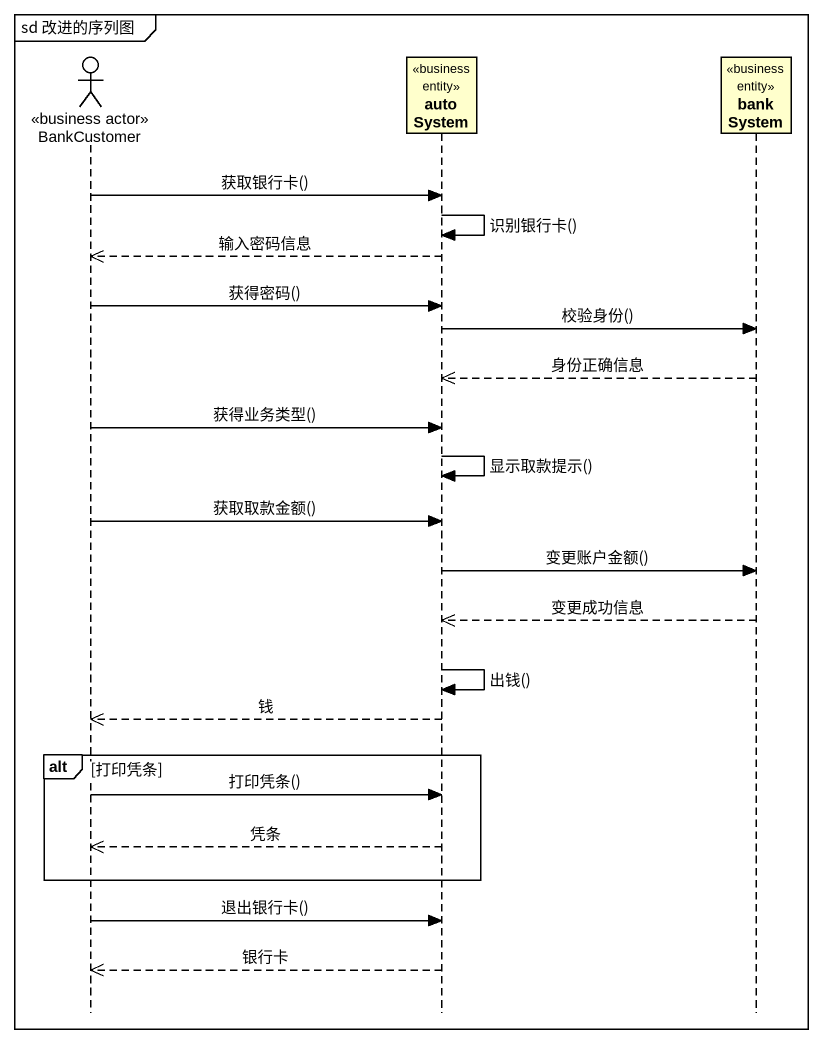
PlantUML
@startuml
mainframe sd 改进的序列图
hide footbox
actor BankCustomer <<business actor>>
participant autoSystem <<business entity>>
participant bankSystem <<business entity>>

BankCustomer -> autoSystem : 获取银行卡()
autoSystem -> autoSystem : 识别银行卡()
autoSystem -->> BankCustomer : 输入密码信息
BankCustomer -> autoSystem : 获得密码()
autoSystem -> bankSystem : 校验身份()
bankSystem -->> autoSystem : 身份正确信息
BankCustomer -> autoSystem : 获得业务类型()
autoSystem -> autoSystem : 显示取款提示()
BankCustomer -> autoSystem : 获取取款金额()
autoSystem -> bankSystem : 变更账户金额()
bankSystem -->> autoSystem : 变更成功信息
autoSystem -> autoSystem : 出钱()
autoSystem -->> BankCustomer : 钱
alt 打印凭条
  BankCustomer -> autoSystem : 打印凭条()
  autoSystem -->> BankCustomer : 凭条
end
BankCustomer -> autoSystem : 退出银行卡()
autoSystem -->> BankCustomer : 银行卡
@enduml
